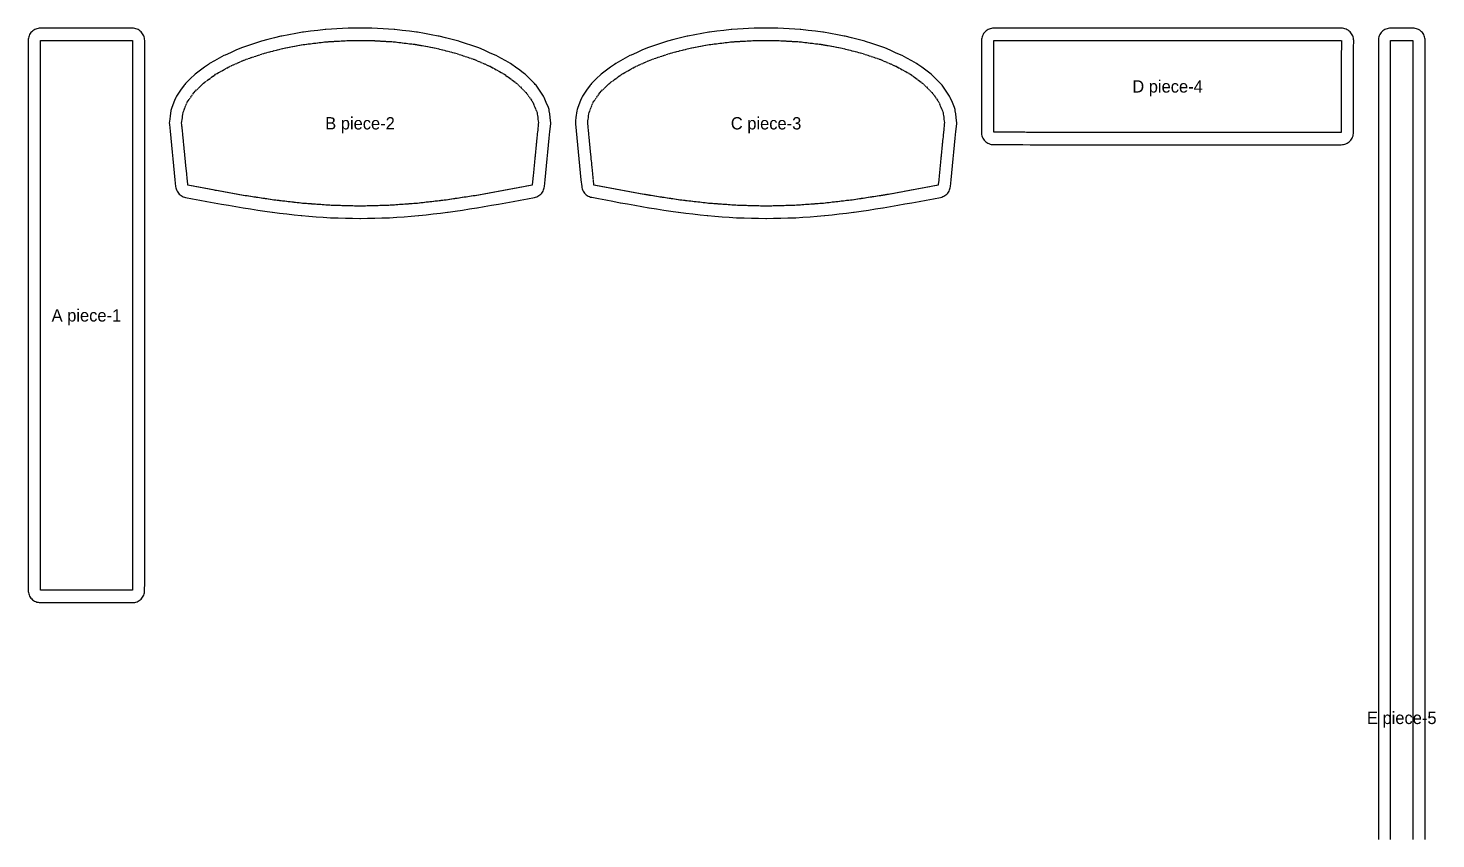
# Model space of a CAD drawing. Header units: millimetres. Extents: x 13 to 1163, y 20 to 1336.
# Drawn here: x 20 to 1163, y 678 to 1336 of the extents above; entities that cross this region are included whole.
import ezdxf
from ezdxf.enums import TextEntityAlignment as Align

# ---------------------------------------------------------------- set-up
doc = ezdxf.new("R2010")
doc.units = ezdxf.units.MM
doc.linetypes.add('DASHED', pattern=[1.524, 1.27, -0.254])
for name, color, linetype in [('CUT', 7, 'Continuous'), ('LABEL', 3, 'Continuous'), ('STITCH', 1, 'DASHED')]:
    doc.layers.add(name, color=color, linetype=linetype)

msp = doc.modelspace()

# ---------------------------------------------------------------- linework, layer by layer
at = {"layer": 'CUT'}
for points in [[(20.003, 1280.986), (20.002, 1275.307), (20.002, 1271.055), (20.001, 1266.825), (20.001, 1262.34), (20.001, 1257.878), (20.001, 1252.971), (20, 1248.091), (20, 1242.641), (20, 1237.22), (20, 1233.175), (20, 1229.161), (20, 1225.148), (20, 1220.692), (20, 1216.271), (20, 1211.851), (20, 1207.001), (20, 1202.19), (20, 1197.379), (20, 1192.171), (20, 1187.004), (20, 1181.838), (20, 1176.321), (20, 1170.847), (20, 1165.373), (20, 1159.605), (20, 1153.883), (20, 1148.161), (20, 1142.209), (20, 1136.305), (20, 1130.4), (20, 1125.84), (20, 1121.327), (20, 1116.815), (20, 1112.303), (20, 1107.714), (20, 1103.174), (20, 1098.634), (20, 1094.094), (20, 1085.021), (20, 1080.509), (20, 1075.997), (20, 1070.045), (20, 1064.14), (20, 1058.236), (20, 1052.468), (20, 1046.746), (20, 1041.024), (20, 1035.506), (20, 1030.032), (20, 1024.559), (20, 1019.351), (20, 1014.184), (20, 1009.018), (20, 1004.168), (20, 999.357), (20, 994.546), (20, 990.09), (20, 985.67), (20, 981.249), (20, 977.203), (20, 973.19), (20, 969.177), (20, 963.727), (20, 958.307), (20, 953.4), (20, 948.519), (20, 944.034), (20, 939.572), (20, 935.32), (20, 931.091), (20, 925.397), (20, 919.702), (20, 914.007), (20, 908.312), (20, 902.618), (20, 896.923), (20, 891.228), (20, 885.336), (20, 880.039), (20.048, 879.058), (20.192, 878.088), (20.431, 877.136), (20.761, 876.212), (21.181, 875.325), (21.685, 874.483), (22.27, 873.695), (22.929, 872.968), (23.656, 872.309), (24.444, 871.724), (25.286, 871.219), (26.173, 870.8), (27.097, 870.469), (28.049, 870.231), (29.02, 870.087), (30, 870.039), (35.569, 870.039), (41.339, 870.039), (47.108, 870.039), (52.877, 870.039), (58.647, 870.039), (64.416, 870.039), (70.185, 870.039), (75.935, 870.039), (81.505, 870.017), (81.539, 870.017), (87.289, 870.015), (93.04, 870.01), (98.795, 870.003), (104.557, 869.994), (105.538, 870.04), (106.509, 870.183), (107.462, 870.42), (108.387, 870.749), (109.275, 871.168), (110.117, 871.671), (110.907, 872.255), (111.635, 872.913), (112.295, 873.639), (112.881, 874.427), (113.387, 875.268), (113.808, 876.155), (114.14, 877.079), (114.379, 878.031), (114.525, 879.002), (114.574, 879.982), (114.581, 885.658), (114.586, 891.336), (114.589, 897.014), (114.592, 902.693), (114.594, 908.372), (114.596, 914.052), (114.597, 919.731), (114.598, 925.411), (114.599, 931.09), (114.599, 935.342), (114.6, 939.572), (114.6, 944.057), (114.6, 948.519), (114.601, 953.426), (114.601, 958.306), (114.601, 963.756), (114.601, 969.177), (114.601, 973.222), (114.601, 977.236), (114.601, 981.249), (114.601, 985.705), (114.601, 990.126), (114.601, 994.546), (114.601, 999.396), (114.601, 1004.207), (114.601, 1014.226), (114.601, 1019.392), (114.601, 1024.559), (114.601, 1030.076), (114.601, 1035.55), (114.601, 1041.024), (114.601, 1046.792), (114.601, 1052.514), (114.601, 1058.236), (114.601, 1064.188), (114.601, 1070.092), (114.601, 1075.997), (114.601, 1080.557), (114.601, 1089.582), (114.601, 1094.094), (114.601, 1098.683), (114.601, 1107.763), (114.601, 1112.303), (114.601, 1116.864), (114.601, 1187.046), (114.601, 1192.212), (114.601, 1207.04), (114.601, 1211.851), (114.601, 1271.076), (114.601, 1275.306), (114.601, 1281), (114.601, 1286.695), (114.601, 1292.39), (114.601, 1315.169), (114.601, 1321.061), (114.601, 1326.358), (114.553, 1327.338), (114.409, 1328.309), (114.17, 1329.261), (113.84, 1330.185), (113.42, 1331.072), (112.916, 1331.914), (112.331, 1332.702), (111.672, 1333.429), (110.945, 1334.088), (110.157, 1334.673), (109.315, 1335.177), (108.428, 1335.597), (107.504, 1335.928), (106.552, 1336.166), (105.581, 1336.31), (104.601, 1336.358), (99.032, 1336.358), (93.262, 1336.358), (87.493, 1336.358), (81.724, 1336.358), (75.954, 1336.358), (64.416, 1336.358), (58.666, 1336.358), (53.096, 1336.38), (53.063, 1336.38), (47.312, 1336.382), (41.561, 1336.387), (35.806, 1336.393), (30.044, 1336.403), (29.063, 1336.356), (28.092, 1336.214), (27.139, 1335.977), (26.215, 1335.648), (25.326, 1335.229), (24.484, 1334.726), (23.694, 1334.142), (22.966, 1333.484), (22.306, 1332.758), (21.72, 1331.97), (21.214, 1331.129), (20.793, 1330.242), (20.461, 1329.318), (20.222, 1328.366), (20.076, 1327.395), (20.027, 1326.415), (20.02, 1320.738), (20.015, 1315.061), (20.012, 1309.383), (20.009, 1303.704), (20.007, 1298.025), (20.005, 1292.345), (20.004, 1286.666)], [(134.65, 1258.296), (135.221, 1252.651), (135.788, 1247.018), (136.352, 1241.391), (136.914, 1235.766), (136.918, 1235.734), (137.472, 1230.364), (138.034, 1224.715), (138.598, 1219.049), (139.188, 1213.124), (139.711, 1207.864), (139.857, 1206.887), (140.1, 1205.929), (140.435, 1204.999), (140.86, 1204.108), (141.372, 1203.262), (141.964, 1202.471), (142.632, 1201.743), (143.368, 1201.083), (144.166, 1200.5), (145.017, 1199.999), (145.914, 1199.583), (146.847, 1199.259), (147.808, 1199.028), (153.491, 1197.956), (159.322, 1196.856), (165.152, 1195.756), (170.981, 1194.656), (171.103, 1194.633), (176.932, 1193.609), (182.763, 1192.584), (188.593, 1191.559), (194.421, 1190.534), (194.66, 1190.495), (200.487, 1189.615), (206.318, 1188.735), (212.148, 1187.855), (217.975, 1186.975), (218.317, 1186.929), (224.144, 1186.254), (229.974, 1185.579), (235.804, 1184.904), (241.63, 1184.229), (242.055, 1184.189), (247.881, 1183.764), (253.711, 1183.34), (259.542, 1182.915), (265.367, 1182.491), (265.845, 1182.468), (271.671, 1182.323), (277.501, 1182.178), (283.331, 1182.033), (289.156, 1181.889), (289.653, 1181.889), (295.478, 1182.033), (301.309, 1182.178), (307.139, 1182.323), (312.964, 1182.468), (313.442, 1182.491), (319.268, 1182.915), (325.098, 1183.34), (330.929, 1183.764), (336.755, 1184.189), (337.179, 1184.229), (343.005, 1184.903), (348.835, 1185.579), (354.666, 1186.254), (360.493, 1186.929), (360.835, 1186.975), (366.662, 1187.855), (372.492, 1188.735), (378.322, 1189.615), (384.15, 1190.495), (384.389, 1190.534), (390.217, 1191.559), (396.047, 1192.584), (401.877, 1193.609), (407.706, 1194.633), (407.829, 1194.656), (413.658, 1195.756), (419.488, 1196.856), (425.318, 1197.956), (431.002, 1199.028), (431.962, 1199.259), (432.896, 1199.583), (433.792, 1199.999), (434.644, 1200.5), (435.441, 1201.083), (436.178, 1201.743), (436.845, 1202.471), (437.438, 1203.262), (437.949, 1204.108), (438.375, 1204.999), (438.71, 1205.929), (438.952, 1206.887), (439.098, 1207.864), (439.622, 1213.124), (440.211, 1219.049), (440.775, 1224.715), (441.339, 1230.382), (441.873, 1235.742), (442.431, 1241.359), (442.99, 1246.976), (443.549, 1252.593), (444.156, 1258.693), (444.204, 1259.863), (444.114, 1261.031), (443.342, 1266.708), (442.977, 1269.385), (442.826, 1270.225), (442.604, 1271.049), (442.313, 1271.851), (440.617, 1275.963), (438.919, 1280.078), (438.442, 1281.075), (437.857, 1282.013), (435.056, 1285.999), (432.253, 1289.988), (431.698, 1290.706), (431.08, 1291.372), (427.216, 1295.168), (423.35, 1298.967), (422.23, 1299.917), (418.99, 1302.278), (415.737, 1304.647), (412.495, 1307.01), (411.485, 1307.657), (407.626, 1309.814), (403.757, 1311.976), (399.897, 1314.134), (399.001, 1314.578), (394.585, 1316.495), (390.161, 1318.416), (385.744, 1320.334), (384.945, 1320.641), (380.043, 1322.288), (375.132, 1323.938), (370.229, 1325.585), (369.508, 1325.797), (364.196, 1327.148), (358.877, 1328.5), (353.565, 1329.85), (352.902, 1329.995), (347.265, 1331.027), (341.621, 1332.06), (335.984, 1333.092), (335.362, 1333.186), (329.489, 1333.883), (323.61, 1334.581), (317.737, 1335.279), (317.141, 1335.331), (312.63, 1335.595), (308.114, 1335.859), (303.597, 1336.122), (299.087, 1336.386), (298.504, 1336.403), (293.957, 1336.403), (289.405, 1336.403), (284.852, 1336.403), (280.306, 1336.403), (279.723, 1336.386), (275.212, 1336.122), (270.696, 1335.859), (266.179, 1335.595), (261.669, 1335.331), (261.073, 1335.279), (255.2, 1334.581), (249.321, 1333.883), (243.448, 1333.186), (242.826, 1333.092), (237.188, 1332.06), (231.545, 1331.027), (225.908, 1329.995), (225.245, 1329.85), (219.932, 1328.5), (214.613, 1327.148), (209.302, 1325.797), (208.581, 1325.585), (203.677, 1323.938), (198.767, 1322.288), (193.864, 1320.641), (193.066, 1320.334), (188.649, 1318.416), (184.224, 1316.495), (179.809, 1314.578), (178.913, 1314.134), (175.052, 1311.976), (171.183, 1309.814), (167.325, 1307.657), (166.315, 1307.01), (163.072, 1304.647), (159.82, 1302.278), (156.579, 1299.917), (155.459, 1298.967), (151.593, 1295.168), (147.73, 1291.372), (147.112, 1290.706), (146.557, 1289.988), (143.753, 1285.999), (140.953, 1282.013), (140.368, 1281.075), (139.89, 1280.077), (138.85, 1277.555), (136.557, 1271.998), (136.265, 1271.195), (136.043, 1270.37), (135.892, 1269.529), (135.253, 1264.82), (134.689, 1260.639), (134.601, 1259.469)], [(737.421, 1194.658), (743.25, 1195.758), (749.081, 1196.858), (754.911, 1197.958), (760.594, 1199.03), (761.554, 1199.261), (762.488, 1199.586), (763.385, 1200.001), (764.236, 1200.503), (765.034, 1201.086), (765.77, 1201.745), (766.437, 1202.474), (767.03, 1203.265), (767.541, 1204.11), (767.967, 1205.002), (768.302, 1205.931), (768.544, 1206.889), (768.691, 1207.867), (769.214, 1213.127), (769.804, 1219.051), (770.931, 1230.384), (771.465, 1235.744), (772.024, 1241.36), (772.582, 1246.977), (773.141, 1252.594), (773.748, 1258.694), (773.796, 1259.864), (773.706, 1261.032), (772.934, 1266.709), (772.57, 1269.387), (772.419, 1270.226), (772.197, 1271.05), (771.905, 1271.852), (770.209, 1275.964), (768.511, 1280.079), (768.034, 1281.076), (767.449, 1282.014), (764.648, 1286), (761.845, 1289.989), (761.29, 1290.707), (760.672, 1291.373), (756.809, 1295.169), (752.943, 1298.968), (751.823, 1299.917), (748.582, 1302.278), (745.33, 1304.648), (742.087, 1307.011), (741.077, 1307.658), (737.219, 1309.814), (733.35, 1311.977), (729.49, 1314.134), (728.594, 1314.578), (724.178, 1316.495), (719.754, 1318.417), (715.337, 1320.334), (714.539, 1320.641), (709.636, 1322.288), (704.726, 1323.938), (699.822, 1325.585), (699.101, 1325.798), (693.79, 1327.148), (688.471, 1328.5), (683.159, 1329.85), (682.496, 1329.995), (676.859, 1331.027), (671.215, 1332.06), (665.578, 1333.092), (664.956, 1333.186), (659.083, 1333.883), (653.204, 1334.581), (647.331, 1335.279), (646.736, 1335.331), (642.225, 1335.595), (637.709, 1335.859), (633.192, 1336.122), (628.682, 1336.386), (628.099, 1336.403), (623.552, 1336.403), (619, 1336.403), (614.448, 1336.403), (609.901, 1336.403), (609.318, 1336.386), (604.808, 1336.122), (600.291, 1335.859), (595.775, 1335.595), (591.264, 1335.331), (590.669, 1335.279), (584.796, 1334.581), (578.917, 1333.883), (573.044, 1333.186), (572.422, 1333.092), (566.785, 1332.06), (561.141, 1331.027), (555.504, 1329.995), (554.841, 1329.85), (549.529, 1328.5), (544.21, 1327.148), (538.899, 1325.798), (538.178, 1325.585), (533.274, 1323.938), (528.364, 1322.288), (523.461, 1320.641), (522.663, 1320.334), (518.246, 1318.417), (513.822, 1316.495), (509.406, 1314.578), (508.51, 1314.134), (504.65, 1311.977), (500.781, 1309.814), (496.922, 1307.658), (495.913, 1307.011), (492.67, 1304.648), (489.418, 1302.278), (486.177, 1299.917), (485.057, 1298.968), (481.191, 1295.169), (477.328, 1291.372), (476.71, 1290.707), (476.155, 1289.989), (473.352, 1286), (470.551, 1282.014), (469.966, 1281.076), (469.489, 1280.079), (468.448, 1277.556), (466.095, 1271.852), (465.803, 1271.05), (465.581, 1270.227), (465.43, 1269.387), (464.663, 1263.745), (464.294, 1261.032), (464.204, 1259.864), (464.252, 1258.694), (464.813, 1253.051), (465.377, 1247.384), (465.941, 1241.717), (466.505, 1236.051), (467.069, 1230.384), (467.633, 1224.718), (468.196, 1219.051), (468.76, 1213.384), (468.762, 1213.364), (469.319, 1207.886), (469.467, 1206.907), (469.712, 1205.948), (470.05, 1205.018), (470.479, 1204.125), (470.994, 1203.28), (471.59, 1202.489), (472.261, 1201.761), (473.001, 1201.103), (473.802, 1200.522), (474.657, 1200.023), (475.557, 1199.61), (476.493, 1199.289), (477.457, 1199.062), (483.111, 1198.021), (488.904, 1196.913), (494.732, 1195.798), (500.558, 1194.684), (500.729, 1194.653), (506.561, 1193.642), (512.394, 1192.632), (518.178, 1191.63), (523.949, 1190.571), (524.224, 1190.525), (530.048, 1189.623), (530.084, 1189.618), (535.915, 1188.738), (541.745, 1187.857), (547.572, 1186.978), (547.914, 1186.932), (553.74, 1186.257), (559.571, 1185.582), (565.401, 1184.906), (571.227, 1184.231), (571.651, 1184.191), (577.477, 1183.767), (583.307, 1183.343), (589.137, 1182.918), (594.963, 1182.494), (595.441, 1182.47), (601.266, 1182.326), (607.096, 1182.181), (612.926, 1182.036), (618.752, 1181.891), (619.248, 1181.891), (625.073, 1182.036), (630.904, 1182.181), (636.734, 1182.326), (642.559, 1182.47), (643.037, 1182.494), (648.863, 1182.918), (654.693, 1183.343), (660.523, 1183.767), (666.349, 1184.191), (666.773, 1184.231), (672.599, 1184.906), (678.429, 1185.582), (684.26, 1186.257), (690.086, 1186.932), (690.428, 1186.978), (696.255, 1187.857), (702.085, 1188.738), (707.915, 1189.618), (713.743, 1190.498), (713.982, 1190.537), (720.029, 1191.6), (725.836, 1192.621), (731.643, 1193.642), (737.299, 1194.636)], [(1062.356, 1241.802), (1068.289, 1241.802), (1074.222, 1241.802), (1080.155, 1241.802), (1085.888, 1241.802), (1086.868, 1241.85), (1087.839, 1241.994), (1088.791, 1242.233), (1089.715, 1242.563), (1090.602, 1242.983), (1091.444, 1243.487), (1092.232, 1244.072), (1092.959, 1244.731), (1093.618, 1245.458), (1094.203, 1246.246), (1094.708, 1247.088), (1095.127, 1247.975), (1095.458, 1248.899), (1095.696, 1249.851), (1095.84, 1250.822), (1095.888, 1251.802), (1095.888, 1257.177), (1095.888, 1263.141), (1095.888, 1268.91), (1095.888, 1274.661), (1095.908, 1280.194), (1095.908, 1280.226), (1095.911, 1285.953), (1095.915, 1291.683), (1095.921, 1297.418), (1095.93, 1303.161), (1095.942, 1308.915), (1095.958, 1314.684), (1095.981, 1320.475), (1096.01, 1326.305), (1095.967, 1327.288), (1095.827, 1328.262), (1095.592, 1329.217), (1095.265, 1330.144), (1094.848, 1331.035), (1094.346, 1331.881), (1093.762, 1332.673), (1093.104, 1333.404), (1092.378, 1334.067), (1091.59, 1334.655), (1090.747, 1335.163), (1089.859, 1335.586), (1088.934, 1335.919), (1087.98, 1336.16), (1087.008, 1336.306), (1086.025, 1336.356), (1080.109, 1336.365), (1074.191, 1336.371), (1068.273, 1336.374), (1062.38, 1336.375), (1056.435, 1336.403), (1056.389, 1336.403), (1050.485, 1336.403), (1044.581, 1336.403), (1038.677, 1336.403), (1032.733, 1336.403), (1026.853, 1336.403), (1020.972, 1336.403), (1015.091, 1336.403), (1009.175, 1336.403), (991.614, 1336.403), (985.722, 1336.403), (979.892, 1336.403), (974.062, 1336.403), (968.231, 1336.403), (962.353, 1336.403), (915.682, 1336.403), (909.852, 1336.403), (904.022, 1336.403), (874.715, 1336.403), (868.771, 1336.403), (862.89, 1336.403), (857.01, 1336.403), (851.129, 1336.403), (845.162, 1336.403), (839.258, 1336.403), (833.354, 1336.403), (827.45, 1336.403), (821.517, 1336.403), (815.584, 1336.403), (809.651, 1336.403), (803.918, 1336.403), (802.938, 1336.355), (801.967, 1336.211), (801.015, 1335.972), (800.091, 1335.642), (799.204, 1335.222), (798.362, 1334.718), (797.574, 1334.133), (796.847, 1333.474), (796.188, 1332.747), (795.603, 1331.959), (795.099, 1331.117), (794.679, 1330.23), (794.348, 1329.306), (794.11, 1328.354), (793.966, 1327.383), (793.918, 1326.403), (793.918, 1321.028), (793.918, 1315.064), (793.918, 1309.295), (793.918, 1303.544), (793.898, 1298.011), (793.898, 1297.979), (793.895, 1292.252), (793.891, 1286.522), (793.885, 1280.787), (793.876, 1275.044), (793.864, 1269.29), (793.848, 1263.521), (793.825, 1257.73), (793.796, 1251.899), (793.839, 1250.917), (793.979, 1249.943), (794.214, 1248.988), (794.541, 1248.061), (794.958, 1247.17), (795.461, 1246.324), (796.044, 1245.532), (796.702, 1244.801), (797.428, 1244.138), (798.217, 1243.55), (799.059, 1243.042), (799.947, 1242.619), (800.872, 1242.286), (801.826, 1242.045), (802.798, 1241.899), (803.781, 1241.849), (809.697, 1241.84), (815.615, 1241.834), (821.533, 1241.831), (827.426, 1241.829), (833.371, 1241.802), (833.417, 1241.802), (839.321, 1241.802), (845.225, 1241.802), (851.129, 1241.802), (857.073, 1241.802), (862.953, 1241.802), (868.834, 1241.802), (874.715, 1241.802), (880.631, 1241.802), (886.484, 1241.802), (892.338, 1241.802), (898.192, 1241.802), (909.914, 1241.802), (915.745, 1241.802), (921.575, 1241.802), (927.453, 1241.802), (933.27, 1241.802), (939.087, 1241.802), (944.903, 1241.802), (950.782, 1241.802), (956.598, 1241.802), (962.415, 1241.802), (968.231, 1241.802), (974.124, 1241.802), (979.954, 1241.802), (985.784, 1241.802), (991.614, 1241.802), (997.53, 1241.802), (1003.384, 1241.802), (1015.091, 1241.802), (1021.035, 1241.802), (1026.916, 1241.802), (1032.796, 1241.802), (1038.677, 1241.802), (1044.644, 1241.802), (1050.548, 1241.802), (1056.452, 1241.802)]]:
    msp.add_lwpolyline(points, close=True, dxfattribs=at)
msp.add_lwpolyline([(1154.011, 677.574), (1154.011, 679.722), (1154.011, 681.87), (1154.011, 684.019), (1154.011, 686.167), (1154.011, 688.316), (1154.011, 690.464), (1154.011, 692.613), (1154.011, 694.761), (1154.011, 696.91), (1154.011, 699.058), (1154.011, 701.206), (1154.011, 703.355), (1154.011, 705.503), (1154.011, 707.652), (1154.011, 709.8), (1154.011, 711.949), (1154.011, 714.097), (1154.011, 716.245), (1154.011, 718.394), (1154.011, 720.542), (1154.011, 722.691), (1154.011, 726.988), (1154.011, 729.136), (1154.011, 731.285), (1154.011, 733.433), (1154.011, 735.581), (1154.011, 737.73), (1154.011, 739.878), (1154.011, 742.027), (1154.011, 744.175), (1154.011, 746.324), (1154.011, 748.472), (1154.011, 750.621), (1154.011, 752.769), (1154.011, 754.917), (1154.011, 757.066), (1154.011, 759.214), (1154.011, 761.363), (1154.011, 763.511), (1154.011, 765.66), (1154.011, 769.956), (1154.011, 772.105), (1154.011, 774.253), (1154.011, 776.402), (1154.011, 778.55), (1154.011, 780.699), (1154.011, 782.847), (1154.011, 784.996), (1154.011, 787.144), (1154.011, 789.293), (1154.011, 791.441), (1154.011, 793.589), (1154.011, 795.738), (1154.011, 797.886), (1154.011, 800.035), (1154.011, 802.183), (1154.011, 804.332), (1154.011, 806.48), (1154.011, 808.628), (1154.011, 810.777), (1154.011, 812.925), (1154.011, 815.074), (1154.011, 817.222), (1154.011, 819.371), (1154.011, 821.519), (1154.011, 823.668), (1154.011, 825.816), (1154.011, 827.964), (1154.011, 830.113), (1154.011, 832.261), (1154.011, 834.41), (1154.011, 836.558), (1154.011, 838.707), (1154.011, 840.855), (1154.011, 843.004), (1154.011, 845.152), (1154.011, 847.3), (1154.011, 849.449), (1154.011, 851.597), (1154.011, 853.746), (1154.011, 855.894), (1154.011, 858.043), (1154.011, 862.34), (1154.011, 864.488), (1154.011, 866.636), (1154.011, 868.785), (1154.011, 870.933), (1154.011, 873.082), (1154.011, 875.23), (1154.011, 877.379), (1154.011, 879.527), (1154.011, 881.676), (1154.011, 883.824), (1154.011, 885.972), (1154.011, 888.121), (1154.011, 890.269), (1154.011, 892.418), (1154.011, 894.566), (1154.011, 896.715), (1154.011, 898.863), (1154.011, 901.011), (1154.011, 903.16), (1154.011, 905.308), (1154.011, 907.457), (1154.011, 909.605), (1154.011, 911.754), (1154.011, 913.902), (1154.011, 916.051), (1154.011, 918.199), (1154.011, 920.347), (1154.011, 922.496), (1154.011, 924.644), (1154.01, 926.793), (1154.01, 928.941), (1154.01, 931.09), (1154.01, 933.238), (1154.01, 935.386), (1154.01, 937.535), (1154.01, 939.683), (1154.01, 941.832), (1154.01, 943.98), (1154.01, 946.129), (1154.01, 948.277), (1154.01, 950.426), (1154.01, 952.574), (1154.01, 954.722), (1154.01, 956.871), (1154.01, 959.019), (1154.01, 961.168), (1154.01, 963.316), (1154.01, 965.465), (1154.01, 967.613), (1154.01, 969.762), (1154.01, 971.91), (1154.01, 974.058), (1154.01, 976.207), (1154.01, 978.355), (1154.01, 980.504), (1154.01, 982.652), (1154.01, 984.801), (1154.01, 986.949), (1154.01, 989.098), (1154.01, 991.246), (1154.01, 993.394), (1154.01, 995.543), (1154.01, 997.691), (1154.01, 999.84), (1154.01, 1001.988), (1154.01, 1004.137), (1154.01, 1006.285), (1154.01, 1010.582), (1154.01, 1012.73), (1154.01, 1014.879), (1154.01, 1017.027), (1154.01, 1019.176), (1154.01, 1021.324), (1154.01, 1023.473), (1154.01, 1025.621), (1154.01, 1027.77), (1154.01, 1029.918), (1154.01, 1032.066), (1154.01, 1034.215), (1154.01, 1036.363), (1154.01, 1038.512), (1154.01, 1040.66), (1154.01, 1042.809), (1154.01, 1044.957), (1154.01, 1047.106), (1154.01, 1049.254), (1154.01, 1051.402), (1154.01, 1053.551), (1154.01, 1055.699), (1154.01, 1057.848), (1154.01, 1059.996), (1154.01, 1062.145), (1154.01, 1064.293), (1154.01, 1066.442), (1154.01, 1068.59), (1154.01, 1072.887), (1154.01, 1075.035), (1154.01, 1077.184), (1154.01, 1079.332), (1154.01, 1081.481), (1154.01, 1083.629), (1154.01, 1085.777), (1154.01, 1087.926), (1154.01, 1090.074), (1154.01, 1092.223), (1154.01, 1094.371), (1154.01, 1096.52), (1154.01, 1098.668), (1154.01, 1100.817), (1154.01, 1102.965), (1154.01, 1105.113), (1154.01, 1107.262), (1154.01, 1109.41), (1154.01, 1111.559), (1154.01, 1113.707), (1154.01, 1115.856), (1154.01, 1118.004), (1154.01, 1120.153), (1154.01, 1122.301), (1154.01, 1124.449), (1154.01, 1126.598), (1154.01, 1128.746), (1154.01, 1130.895), (1154.01, 1133.043), (1154.01, 1135.192), (1154.01, 1137.34), (1154.01, 1139.489), (1154.01, 1141.637), (1154.01, 1143.785), (1154.01, 1145.934), (1154.01, 1148.082), (1154.01, 1150.231), (1154.01, 1152.379), (1154.01, 1154.528), (1154.01, 1156.676), (1154.01, 1158.825), (1154.01, 1160.973), (1154.01, 1163.121), (1154.01, 1165.27), (1154.01, 1167.418), (1154.01, 1169.567), (1154.01, 1171.715), (1154.01, 1173.864), (1154.01, 1176.012), (1154.01, 1178.161), (1154.01, 1180.309), (1154.01, 1182.457), (1154.01, 1184.606), (1154.01, 1188.903), (1154.01, 1191.051), (1154.01, 1193.2), (1154.01, 1195.348), (1154.01, 1197.497), (1154.01, 1199.645), (1154.01, 1201.793), (1154.01, 1203.942), (1154.01, 1206.09), (1154.01, 1208.239), (1154.01, 1210.387), (1154.01, 1212.536), (1154.01, 1214.684), (1154.01, 1216.832), (1154.01, 1218.981), (1154.01, 1221.129), (1154.01, 1223.278), (1154.01, 1225.426), (1154.01, 1227.575), (1154.01, 1229.723), (1154.01, 1231.872), (1154.01, 1234.02), (1154.01, 1236.169), (1154.01, 1238.317), (1154.01, 1240.465), (1154.01, 1242.614), (1154.01, 1244.762), (1154.01, 1246.911), (1154.01, 1249.059), (1154.01, 1251.208), (1154.01, 1253.356), (1154.01, 1255.504), (1154.01, 1257.653), (1154.01, 1259.801), (1154.01, 1261.95), (1154.01, 1264.098), (1154.01, 1266.247), (1154.01, 1268.395), (1154.01, 1270.544), (1154.01, 1272.692), (1154.01, 1274.84), (1154.01, 1276.989), (1154.01, 1279.137), (1154.01, 1281.286), (1154.01, 1283.434), (1154.01, 1285.583), (1154.01, 1287.731), (1154.01, 1289.88), (1154.01, 1292.028), (1154.01, 1294.176), (1154.01, 1296.325), (1154.01, 1298.473), (1154.01, 1300.622), (1154.01, 1302.77), (1154.01, 1304.919), (1154.01, 1309.216), (1154.01, 1311.364), (1154.01, 1313.512), (1154.01, 1315.661), (1154.01, 1317.809), (1154.01, 1319.958), (1154.01, 1322.106), (1154.01, 1324.255), (1154.01, 1326.403), (1153.962, 1327.383), (1153.818, 1328.354), (1153.579, 1329.306), (1153.249, 1330.23), (1152.829, 1331.117), (1152.325, 1331.959), (1151.74, 1332.747), (1151.081, 1333.474), (1150.354, 1334.133), (1149.566, 1334.718), (1148.724, 1335.222), (1147.837, 1335.642), (1146.913, 1335.972), (1145.961, 1336.211), (1144.99, 1336.355), (1144.01, 1336.403), (1126.01, 1336.403), (1125.03, 1336.355), (1124.059, 1336.211), (1123.107, 1335.972), (1122.183, 1335.642), (1121.296, 1335.222), (1120.454, 1334.718), (1119.666, 1334.133), (1118.939, 1333.474), (1118.28, 1332.747), (1117.695, 1331.959), (1117.191, 1331.117), (1116.771, 1330.23), (1116.441, 1329.306), (1116.202, 1328.354), (1116.058, 1327.383), (1116.01, 1326.403), (1116.01, 1324.255), (1116.01, 1322.106), (1116.01, 1319.958), (1116.01, 1311.364), (1116.01, 1309.216), (1116.01, 1304.919), (1116.01, 1302.77), (1116.01, 1298.473), (1116.01, 1296.325), (1116.01, 1294.176), (1116.01, 1292.028), (1116.01, 1289.88), (1116.01, 1287.731), (1116.01, 1285.583), (1116.01, 1283.434), (1116.01, 1281.286), (1116.01, 1279.137), (1116.01, 1276.989), (1116.01, 1274.84), (1116.01, 1272.692), (1116.01, 1270.544), (1116.01, 1268.395), (1116.01, 1266.247), (1116.01, 1264.098), (1116.01, 1261.95), (1116.01, 1259.801), (1116.01, 1257.653), (1116.01, 1253.356), (1116.01, 1251.208), (1116.01, 1246.911), (1116.01, 1244.762), (1116.01, 1242.614), (1116.01, 1240.465), (1116.01, 1238.317), (1116.01, 1236.168), (1116.01, 1234.02), (1116.01, 1229.723), (1116.01, 1227.575), (1116.01, 1225.426), (1116.01, 1221.129), (1116.01, 1218.981), (1116.01, 1216.832), (1116.01, 1214.684), (1116.01, 1212.536), (1116.01, 1210.387), (1116.01, 1208.239), (1116.01, 1201.793), (1116.01, 1199.645), (1116.01, 1197.496), (1116.01, 1195.348), (1116.01, 1193.2), (1116.01, 1191.051), (1116.01, 1188.903), (1116.01, 1184.606), (1116.01, 1182.457), (1116.01, 1178.161), (1116.01, 1176.012), (1116.01, 1171.715), (1116.01, 1169.567), (1116.01, 1167.418), (1116.01, 1165.27), (1116.01, 1163.121), (1116.01, 1160.973), (1116.01, 1158.824), (1116.01, 1156.676), (1116.01, 1152.379), (1116.01, 1150.231), (1116.01, 1148.082), (1116.01, 1145.934), (1116.01, 1143.785), (1116.01, 1141.637), (1116.01, 1139.489), (1116.01, 1137.34), (1116.01, 1133.043), (1116.01, 1130.895), (1116.01, 1128.746), (1116.01, 1126.598), (1116.01, 1124.449), (1116.01, 1122.301), (1116.01, 1120.153), (1116.01, 1118.004), (1116.01, 1115.856), (1116.01, 1113.707), (1116.01, 1111.559), (1116.01, 1109.41), (1116.01, 1107.262), (1116.01, 1105.113), (1116.01, 1102.965), (1116.01, 1100.817), (1116.01, 1098.668), (1116.01, 1096.52), (1116.01, 1092.223), (1116.01, 1090.074), (1116.01, 1087.926), (1116.01, 1085.777), (1116.01, 1083.629), (1116.01, 1081.481), (1116.01, 1079.332), (1116.01, 1077.184), (1116.01, 1075.035), (1116.01, 1072.887), (1116.01, 1068.59), (1116.01, 1066.441), (1116.01, 1064.293), (1116.01, 1062.145), (1116.01, 1057.848), (1116.01, 1055.699), (1116.01, 1049.254), (1116.01, 1047.106), (1116.01, 1044.957), (1116.01, 1042.809), (1116.01, 1040.66), (1116.01, 1038.512), (1116.01, 1036.363), (1116.01, 1034.215), (1116.01, 1032.066), (1116.01, 1029.918), (1116.01, 1027.769), (1116.01, 1025.621), (1116.01, 1023.473), (1116.01, 1021.324), (1116.01, 1019.176), (1116.01, 1017.027), (1116.01, 1014.879), (1116.01, 1012.73), (1116.01, 1010.582), (1116.01, 1006.285), (1116.01, 1004.137), (1116.01, 999.84), (1116.01, 997.691), (1116.01, 995.543), (1116.01, 993.394), (1116.01, 991.246), (1116.01, 989.098), (1116.01, 986.949), (1116.01, 984.801), (1116.01, 980.504), (1116.01, 978.355), (1116.01, 976.207), (1116.01, 974.058), (1116.01, 971.91), (1116.01, 969.762), (1116.01, 967.613), (1116.01, 965.465), (1116.01, 963.316), (1116.01, 961.168), (1116.01, 959.019), (1116.01, 954.722), (1116.01, 952.574), (1116.01, 948.277), (1116.01, 946.129), (1116.01, 943.98), (1116.01, 941.832), (1116.01, 939.683), (1116.01, 937.535), (1116.01, 935.386), (1116.01, 933.238), (1116.01, 928.941), (1116.01, 926.793), (1116.01, 922.496), (1116.01, 920.347), (1116.01, 918.199), (1116.01, 916.051), (1116.01, 913.902), (1116.011, 911.754), (1116.011, 909.605), (1116.011, 907.457), (1116.011, 903.16), (1116.011, 901.011), (1116.011, 898.863), (1116.011, 896.715), (1116.011, 894.566), (1116.011, 892.418), (1116.011, 890.269), (1116.011, 888.121), (1116.011, 885.972), (1116.011, 883.824), (1116.011, 881.675), (1116.011, 875.23), (1116.011, 873.082), (1116.011, 870.933), (1116.011, 868.785), (1116.011, 866.636), (1116.011, 864.488), (1116.011, 862.34), (1116.011, 860.191), (1116.011, 858.043), (1116.011, 855.894), (1116.011, 853.746), (1116.011, 851.597), (1116.011, 849.449), (1116.011, 845.152), (1116.011, 843.004), (1116.011, 840.855), (1116.011, 838.707), (1116.011, 836.558), (1116.011, 834.41), (1116.011, 832.261), (1116.011, 830.113), (1116.011, 827.964), (1116.011, 825.816), (1116.011, 823.668), (1116.011, 821.519), (1116.011, 819.371), (1116.011, 817.222), (1116.011, 815.074), (1116.011, 812.925), (1116.011, 808.628), (1116.011, 806.48), (1116.011, 804.332), (1116.011, 802.183), (1116.011, 800.035), (1116.011, 797.886), (1116.011, 795.738), (1116.011, 789.292), (1116.011, 787.144), (1116.011, 782.847), (1116.011, 780.699), (1116.011, 774.253), (1116.011, 772.105), (1116.011, 769.956), (1116.011, 765.66), (1116.011, 763.511), (1116.011, 761.363), (1116.011, 759.214), (1116.011, 757.066), (1116.011, 754.917), (1116.011, 752.769), (1116.011, 750.62), (1116.011, 748.472), (1116.011, 746.324), (1116.011, 744.175), (1116.011, 739.878), (1116.011, 737.73), (1116.011, 735.581), (1116.011, 731.285), (1116.011, 729.136), (1116.011, 726.988), (1116.011, 722.691), (1116.011, 720.542), (1116.011, 718.394), (1116.011, 714.097), (1116.011, 711.949), (1116.011, 709.8), (1116.011, 707.652), (1116.011, 705.503), (1116.011, 696.909), (1116.011, 694.761), (1116.011, 692.613), (1116.011, 688.316), (1116.011, 686.167), (1116.011, 684.019), (1116.011, 679.722), (1116.011, 677.573)], dxfattribs=at)
at = {"layer": 'STITCH'}
for points in [[(30.003, 1280.985), (30.004, 1286.664), (30.005, 1292.343), (30.007, 1298.022), (30.009, 1303.7), (30.012, 1309.378), (30.015, 1315.054), (30.02, 1320.73), (30.027, 1326.403), (35.792, 1326.393), (41.551, 1326.387), (47.306, 1326.382), (53.058, 1326.38), (58.647, 1326.358), (64.416, 1326.358), (70.185, 1326.358), (75.955, 1326.358), (81.724, 1326.358), (87.493, 1326.358), (93.262, 1326.358), (99.032, 1326.358), (104.601, 1326.358), (104.601, 1321.061), (104.601, 1315.169), (104.601, 1309.474), (104.601, 1303.779), (104.601, 1298.085), (104.601, 1292.39), (104.601, 1286.695), (104.601, 1281), (104.601, 1275.306), (104.601, 1271.076), (104.601, 1266.825), (104.601, 1262.363), (104.601, 1257.878), (104.601, 1252.997), (104.601, 1248.09), (104.601, 1242.67), (104.601, 1237.22), (104.601, 1233.207), (104.601, 1229.193), (104.601, 1225.148), (104.601, 1220.727), (104.601, 1216.307), (104.601, 1211.851), (104.601, 1207.04), (104.601, 1202.229), (104.601, 1197.379), (104.601, 1192.212), (104.601, 1187.046), (104.601, 1181.838), (104.601, 1176.364), (104.601, 1170.891), (104.601, 1165.373), (104.601, 1159.651), (104.601, 1153.929), (104.601, 1148.161), (104.601, 1142.257), (104.601, 1136.352), (104.601, 1130.4), (104.601, 1125.888), (104.601, 1121.376), (104.601, 1116.864), (104.601, 1112.303), (104.601, 1107.763), (104.601, 1103.223), (104.601, 1098.682), (104.601, 1094.094), (104.601, 1089.582), (104.601, 1085.069), (104.601, 1080.557), (104.601, 1075.997), (104.601, 1070.092), (104.601, 1064.188), (104.601, 1058.236), (104.601, 1052.514), (104.601, 1046.792), (104.601, 1041.024), (104.601, 1035.55), (104.601, 1030.076), (104.601, 1024.559), (104.601, 1019.392), (104.601, 1014.226), (104.601, 1009.018), (104.601, 1004.207), (104.601, 999.396), (104.601, 994.546), (104.601, 990.126), (104.601, 985.705), (104.601, 981.249), (104.601, 977.236), (104.601, 973.222), (104.601, 969.177), (104.601, 963.756), (104.601, 958.307), (104.601, 953.426), (104.6, 948.519), (104.6, 944.058), (104.6, 939.572), (104.599, 935.343), (104.599, 931.091), (104.598, 925.412), (104.597, 919.733), (104.596, 914.054), (104.594, 908.375), (104.592, 902.697), (104.589, 897.019), (104.586, 891.343), (104.581, 885.667), (104.574, 879.994), (98.809, 880.003), (93.05, 880.01), (87.295, 880.015), (81.543, 880.017), (75.955, 880.039), (70.185, 880.039), (64.416, 880.039), (58.647, 880.039), (52.877, 880.039), (47.108, 880.039), (41.339, 880.039), (35.569, 880.039), (30, 880.039), (30, 885.336), (30, 891.228), (30, 896.923), (30, 902.618), (30, 908.312), (30, 914.007), (30, 919.702), (30, 925.397), (30, 931.091), (30, 935.32), (30, 939.572), (30, 944.034), (30, 948.519), (30, 953.4), (30, 958.307), (30, 963.727), (30, 969.177), (30, 973.19), (30, 977.203), (30, 981.249), (30, 985.67), (30, 990.09), (30, 994.546), (30, 999.357), (30, 1004.168), (30, 1009.018), (30, 1014.184), (30, 1019.351), (30, 1024.559), (30, 1030.032), (30, 1035.506), (30, 1041.024), (30, 1046.746), (30, 1052.468), (30, 1058.236), (30, 1064.14), (30, 1070.045), (30, 1075.997), (30, 1080.509), (30, 1085.021), (30, 1089.533), (30, 1094.094), (30, 1098.634), (30, 1103.174), (30, 1107.714), (30, 1112.303), (30, 1116.815), (30, 1121.327), (30, 1125.84), (30, 1130.4), (30, 1136.305), (30, 1142.209), (30, 1148.161), (30, 1153.883), (30, 1159.605), (30, 1165.373), (30, 1170.847), (30, 1176.321), (30, 1181.838), (30, 1187.004), (30, 1192.171), (30, 1197.379), (30, 1202.19), (30, 1207.001), (30, 1211.851), (30, 1216.271), (30, 1220.692), (30, 1225.148), (30, 1229.161), (30, 1233.175), (30, 1237.22), (30, 1242.641), (30, 1248.09), (30.001, 1252.971), (30.001, 1257.878), (30.001, 1262.339), (30.001, 1266.825), (30.002, 1271.054), (30.002, 1275.306)], [(144.6, 1259.302), (145.163, 1263.483), (145.801, 1268.184), (148.094, 1273.741), (149.135, 1276.264), (151.935, 1280.25), (154.739, 1284.239), (158.602, 1288.035), (162.468, 1291.834), (165.709, 1294.196), (168.961, 1296.565), (172.204, 1298.928), (176.062, 1301.085), (179.931, 1303.247), (183.792, 1305.405), (188.207, 1307.322), (192.632, 1309.244), (197.049, 1311.162), (201.951, 1312.809), (206.862, 1314.458), (211.765, 1316.106), (217.077, 1317.456), (222.396, 1318.808), (227.709, 1320.159), (233.346, 1321.191), (238.989, 1322.224), (244.627, 1323.256), (250.499, 1323.953), (256.379, 1324.651), (262.252, 1325.348), (266.762, 1325.612), (271.279, 1325.876), (275.795, 1326.139), (280.306, 1326.403), (284.852, 1326.403), (289.405, 1326.403), (293.957, 1326.403), (298.504, 1326.403), (303.014, 1326.14), (307.531, 1325.876), (312.047, 1325.612), (316.558, 1325.348), (322.431, 1324.651), (328.31, 1323.953), (334.183, 1323.256), (339.821, 1322.224), (345.464, 1321.191), (351.101, 1320.159), (356.413, 1318.808), (361.733, 1317.456), (367.044, 1316.106), (371.948, 1314.458), (376.858, 1312.809), (381.761, 1311.162), (386.178, 1309.244), (390.602, 1307.322), (395.018, 1305.405), (398.878, 1303.247), (402.747, 1301.085), (406.606, 1298.928), (409.848, 1296.565), (413.101, 1294.196), (416.341, 1291.834), (420.207, 1288.035), (424.071, 1284.239), (426.874, 1280.25), (429.675, 1276.264), (431.372, 1272.149), (433.069, 1268.037), (433.433, 1265.36), (434.206, 1259.683), (433.598, 1253.583), (433.04, 1247.966), (432.481, 1242.349), (431.922, 1236.732), (431.388, 1231.372), (430.824, 1225.706), (430.261, 1220.039), (429.671, 1214.115), (429.148, 1208.854), (423.464, 1207.782), (417.634, 1206.682), (411.804, 1205.582), (405.975, 1204.482), (400.146, 1203.458), (394.315, 1202.433), (388.485, 1201.408), (382.657, 1200.383), (376.829, 1199.503), (370.999, 1198.623), (365.169, 1197.743), (359.342, 1196.863), (353.515, 1196.188), (347.685, 1195.512), (341.854, 1194.837), (336.028, 1194.162), (330.202, 1193.738), (324.372, 1193.313), (318.542, 1192.889), (312.716, 1192.464), (306.891, 1192.32), (301.06, 1192.175), (295.23, 1192.03), (289.405, 1191.885), (283.579, 1192.03), (277.749, 1192.175), (271.919, 1192.32), (266.094, 1192.464), (260.268, 1192.889), (254.438, 1193.313), (248.607, 1193.738), (242.781, 1194.162), (236.955, 1194.837), (231.125, 1195.512), (225.295, 1196.188), (219.468, 1196.863), (213.641, 1197.743), (207.811, 1198.623), (201.98, 1199.503), (196.152, 1200.383), (190.324, 1201.408), (184.494, 1202.433), (178.664, 1203.458), (172.835, 1204.482), (167.006, 1205.582), (161.175, 1206.682), (155.345, 1207.782), (149.662, 1208.854), (149.139, 1214.115), (148.549, 1220.039), (147.985, 1225.706), (147.421, 1231.372), (146.865, 1236.761), (146.303, 1242.387), (145.738, 1248.018), (145.171, 1253.655)], [(735.567, 1204.485), (729.911, 1203.491), (724.104, 1202.47), (718.298, 1201.449), (712.25, 1200.386), (706.423, 1199.506), (700.592, 1198.626), (694.762, 1197.745), (688.935, 1196.866), (683.109, 1196.191), (677.279, 1195.515), (671.448, 1194.84), (665.623, 1194.165), (659.797, 1193.741), (653.966, 1193.316), (648.136, 1192.892), (642.311, 1192.467), (636.485, 1192.323), (630.655, 1192.178), (624.825, 1192.033), (619, 1191.888), (613.175, 1192.033), (607.345, 1192.178), (601.514, 1192.323), (595.689, 1192.467), (589.864, 1192.892), (584.033, 1193.316), (578.203, 1193.741), (572.377, 1194.165), (566.551, 1194.84), (560.721, 1195.515), (554.891, 1196.191), (549.064, 1196.866), (543.238, 1197.745), (537.408, 1198.626), (531.577, 1199.506), (525.754, 1200.407), (519.934, 1201.475), (514.101, 1202.485), (508.268, 1203.496), (502.436, 1204.506), (496.61, 1205.62), (490.783, 1206.735), (484.955, 1207.849), (479.267, 1208.896), (478.711, 1214.375), (478.147, 1220.041), (477.583, 1225.708), (477.019, 1231.374), (476.456, 1237.041), (475.892, 1242.708), (475.328, 1248.374), (474.764, 1254.041), (474.202, 1259.684), (474.572, 1262.397), (475.339, 1268.039), (477.692, 1273.742), (478.733, 1276.265), (481.534, 1280.251), (484.337, 1284.24), (488.2, 1288.036), (492.066, 1291.835), (495.307, 1294.196), (498.559, 1296.566), (501.801, 1298.929), (505.66, 1301.085), (509.529, 1303.248), (513.389, 1305.405), (517.805, 1307.323), (522.229, 1309.244), (526.646, 1311.162), (531.548, 1312.809), (536.459, 1314.459), (541.362, 1316.106), (546.674, 1317.456), (551.993, 1318.808), (557.305, 1320.159), (562.942, 1321.191), (568.585, 1322.224), (574.223, 1323.256), (580.095, 1323.953), (585.974, 1324.651), (591.848, 1325.348), (596.358, 1325.612), (600.874, 1325.876), (605.391, 1326.139), (609.901, 1326.403), (614.448, 1326.403), (619, 1326.403), (623.552, 1326.403), (628.099, 1326.403), (632.609, 1326.139), (637.126, 1325.876), (641.642, 1325.612), (646.152, 1325.348), (652.026, 1324.651), (657.905, 1323.953), (663.777, 1323.256), (669.415, 1322.224), (675.058, 1321.191), (680.695, 1320.159), (686.007, 1318.808), (691.326, 1317.456), (696.638, 1316.106), (701.541, 1314.459), (706.452, 1312.809), (711.354, 1311.162), (715.771, 1309.244), (720.195, 1307.323), (724.611, 1305.405), (728.471, 1303.248), (732.34, 1301.085), (736.199, 1298.929), (739.441, 1296.566), (742.693, 1294.196), (745.934, 1291.835), (749.8, 1288.036), (753.663, 1284.24), (756.466, 1280.251), (759.267, 1276.265), (760.965, 1272.15), (762.661, 1268.039), (763.025, 1265.361), (763.798, 1259.684), (763.191, 1253.584), (762.632, 1247.967), (762.073, 1242.351), (761.514, 1236.734), (760.98, 1231.374), (760.417, 1225.708), (759.853, 1220.041), (759.263, 1214.117), (758.74, 1208.857), (753.057, 1207.785), (747.227, 1206.685), (741.396, 1205.585)], [(1062.356, 1251.802), (1056.452, 1251.802), (1050.548, 1251.802), (1044.644, 1251.802), (1038.677, 1251.802), (1032.796, 1251.802), (1026.916, 1251.802), (1021.035, 1251.802), (1015.091, 1251.802), (1009.238, 1251.802), (1003.384, 1251.802), (997.531, 1251.802), (991.614, 1251.802), (985.784, 1251.802), (979.954, 1251.802), (974.124, 1251.802), (968.231, 1251.802), (962.415, 1251.802), (956.598, 1251.802), (950.782, 1251.802), (944.903, 1251.802), (939.086, 1251.802), (933.27, 1251.802), (927.453, 1251.802), (921.575, 1251.802), (915.744, 1251.802), (909.914, 1251.802), (904.084, 1251.802), (898.192, 1251.802), (892.338, 1251.802), (886.484, 1251.802), (880.631, 1251.802), (874.715, 1251.802), (868.834, 1251.802), (862.953, 1251.802), (857.073, 1251.802), (851.129, 1251.802), (845.225, 1251.802), (839.321, 1251.802), (833.417, 1251.802), (827.45, 1251.829), (821.535, 1251.831), (815.621, 1251.834), (809.707, 1251.84), (803.796, 1251.849), (803.825, 1257.685), (803.847, 1263.488), (803.864, 1269.265), (803.876, 1275.026), (803.885, 1280.774), (803.891, 1286.513), (803.895, 1292.246), (803.898, 1297.975), (803.918, 1303.526), (803.918, 1309.295), (803.918, 1315.064), (803.918, 1321.028), (803.918, 1326.403), (809.651, 1326.403), (815.584, 1326.403), (821.517, 1326.403), (827.45, 1326.403), (833.354, 1326.403), (839.258, 1326.403), (845.162, 1326.403), (851.129, 1326.403), (857.01, 1326.403), (862.89, 1326.403), (868.771, 1326.403), (874.715, 1326.403), (880.568, 1326.403), (886.422, 1326.403), (892.275, 1326.403), (898.192, 1326.403), (904.022, 1326.403), (909.852, 1326.403), (915.682, 1326.403), (921.575, 1326.403), (927.391, 1326.403), (933.208, 1326.403), (939.024, 1326.403), (944.903, 1326.403), (950.72, 1326.403), (956.536, 1326.403), (962.353, 1326.403), (968.231, 1326.403), (974.062, 1326.403), (979.892, 1326.403), (985.722, 1326.403), (991.614, 1326.403), (997.468, 1326.403), (1003.322, 1326.403), (1009.175, 1326.403), (1015.091, 1326.403), (1020.972, 1326.403), (1026.853, 1326.403), (1032.733, 1326.403), (1038.677, 1326.403), (1044.581, 1326.403), (1050.485, 1326.403), (1056.389, 1326.403), (1062.356, 1326.375), (1068.271, 1326.374), (1074.185, 1326.371), (1080.099, 1326.365), (1086.01, 1326.356), (1085.981, 1320.52), (1085.959, 1314.717), (1085.942, 1308.939), (1085.93, 1303.179), (1085.921, 1297.431), (1085.915, 1291.692), (1085.911, 1285.959), (1085.908, 1280.23), (1085.888, 1274.679), (1085.888, 1268.91), (1085.888, 1263.141), (1085.888, 1257.177), (1085.888, 1251.802), (1080.155, 1251.802), (1074.222, 1251.802), (1068.289, 1251.802)]]:
    msp.add_lwpolyline(points, close=True, dxfattribs=at)
msp.add_lwpolyline([(1126.011, 677.574), (1126.011, 679.722), (1126.011, 681.87), (1126.011, 684.019), (1126.011, 686.167), (1126.011, 688.316), (1126.011, 690.464), (1126.011, 692.613), (1126.011, 694.761), (1126.011, 696.91), (1126.011, 699.058), (1126.011, 701.206), (1126.011, 703.355), (1126.011, 705.503), (1126.011, 707.652), (1126.011, 709.8), (1126.011, 711.949), (1126.011, 714.097), (1126.011, 716.245), (1126.011, 718.394), (1126.011, 720.542), (1126.011, 722.691), (1126.011, 724.839), (1126.011, 726.988), (1126.011, 729.136), (1126.011, 731.285), (1126.011, 733.433), (1126.011, 735.581), (1126.011, 737.73), (1126.011, 739.878), (1126.011, 742.027), (1126.011, 744.175), (1126.011, 746.324), (1126.011, 748.472), (1126.011, 750.621), (1126.011, 752.769), (1126.011, 754.917), (1126.011, 757.066), (1126.011, 759.214), (1126.011, 761.363), (1126.011, 763.511), (1126.011, 765.66), (1126.011, 767.808), (1126.011, 769.956), (1126.011, 772.105), (1126.011, 774.253), (1126.011, 776.402), (1126.011, 778.55), (1126.011, 780.699), (1126.011, 782.847), (1126.011, 784.996), (1126.011, 787.144), (1126.011, 789.293), (1126.011, 791.441), (1126.011, 793.589), (1126.011, 795.738), (1126.011, 797.886), (1126.011, 800.035), (1126.011, 802.183), (1126.011, 804.332), (1126.011, 806.48), (1126.011, 808.628), (1126.011, 810.777), (1126.011, 812.925), (1126.011, 815.074), (1126.011, 817.222), (1126.011, 819.371), (1126.011, 821.519), (1126.011, 823.668), (1126.011, 825.816), (1126.011, 827.964), (1126.011, 830.113), (1126.011, 832.261), (1126.011, 834.41), (1126.011, 836.558), (1126.011, 838.707), (1126.011, 840.855), (1126.011, 843.004), (1126.011, 845.152), (1126.011, 847.3), (1126.011, 849.449), (1126.011, 851.597), (1126.011, 853.746), (1126.011, 855.894), (1126.011, 858.043), (1126.011, 860.191), (1126.011, 862.34), (1126.011, 864.488), (1126.011, 866.636), (1126.011, 868.785), (1126.011, 870.933), (1126.011, 873.082), (1126.011, 875.23), (1126.011, 877.379), (1126.011, 879.527), (1126.011, 881.676), (1126.011, 883.824), (1126.011, 885.972), (1126.011, 888.121), (1126.011, 890.269), (1126.011, 892.418), (1126.011, 894.566), (1126.011, 896.715), (1126.011, 898.863), (1126.011, 901.011), (1126.011, 903.16), (1126.011, 905.308), (1126.011, 907.457), (1126.011, 909.605), (1126.011, 911.754), (1126.01, 913.902), (1126.01, 916.051), (1126.01, 918.199), (1126.01, 920.347), (1126.01, 922.496), (1126.01, 924.644), (1126.01, 926.793), (1126.01, 928.941), (1126.01, 931.09), (1126.01, 933.238), (1126.01, 935.386), (1126.01, 937.535), (1126.01, 939.683), (1126.01, 941.832), (1126.01, 943.98), (1126.01, 946.129), (1126.01, 948.277), (1126.01, 950.426), (1126.01, 952.574), (1126.01, 954.722), (1126.01, 956.871), (1126.01, 959.019), (1126.01, 961.168), (1126.01, 963.316), (1126.01, 965.465), (1126.01, 967.613), (1126.01, 969.762), (1126.01, 971.91), (1126.01, 974.058), (1126.01, 976.207), (1126.01, 978.355), (1126.01, 980.504), (1126.01, 982.652), (1126.01, 984.801), (1126.01, 986.949), (1126.01, 989.098), (1126.01, 991.246), (1126.01, 993.394), (1126.01, 995.543), (1126.01, 997.691), (1126.01, 999.84), (1126.01, 1001.988), (1126.01, 1004.137), (1126.01, 1006.285), (1126.01, 1008.434), (1126.01, 1010.582), (1126.01, 1012.73), (1126.01, 1014.879), (1126.01, 1017.027), (1126.01, 1019.176), (1126.01, 1021.324), (1126.01, 1023.473), (1126.01, 1025.621), (1126.01, 1027.769), (1126.01, 1029.918), (1126.01, 1032.066), (1126.01, 1034.215), (1126.01, 1036.363), (1126.01, 1038.512), (1126.01, 1040.66), (1126.01, 1042.809), (1126.01, 1044.957), (1126.01, 1047.106), (1126.01, 1049.254), (1126.01, 1051.402), (1126.01, 1053.551), (1126.01, 1055.699), (1126.01, 1057.848), (1126.01, 1059.996), (1126.01, 1062.145), (1126.01, 1064.293), (1126.01, 1066.441), (1126.01, 1068.59), (1126.01, 1070.738), (1126.01, 1072.887), (1126.01, 1075.035), (1126.01, 1077.184), (1126.01, 1079.332), (1126.01, 1081.481), (1126.01, 1083.629), (1126.01, 1085.777), (1126.01, 1087.926), (1126.01, 1090.074), (1126.01, 1092.223), (1126.01, 1094.371), (1126.01, 1096.52), (1126.01, 1098.668), (1126.01, 1100.817), (1126.01, 1102.965), (1126.01, 1105.113), (1126.01, 1107.262), (1126.01, 1109.41), (1126.01, 1111.559), (1126.01, 1113.707), (1126.01, 1115.856), (1126.01, 1118.004), (1126.01, 1120.153), (1126.01, 1122.301), (1126.01, 1124.449), (1126.01, 1126.598), (1126.01, 1128.746), (1126.01, 1130.895), (1126.01, 1133.043), (1126.01, 1135.192), (1126.01, 1137.34), (1126.01, 1139.489), (1126.01, 1141.637), (1126.01, 1143.785), (1126.01, 1145.934), (1126.01, 1148.082), (1126.01, 1150.231), (1126.01, 1152.379), (1126.01, 1154.528), (1126.01, 1156.676), (1126.01, 1158.824), (1126.01, 1160.973), (1126.01, 1163.121), (1126.01, 1165.27), (1126.01, 1167.418), (1126.01, 1169.567), (1126.01, 1171.715), (1126.01, 1173.864), (1126.01, 1176.012), (1126.01, 1178.161), (1126.01, 1180.309), (1126.01, 1182.457), (1126.01, 1184.606), (1126.01, 1186.754), (1126.01, 1188.903), (1126.01, 1191.051), (1126.01, 1193.2), (1126.01, 1195.348), (1126.01, 1197.496), (1126.01, 1199.645), (1126.01, 1201.793), (1126.01, 1203.942), (1126.01, 1206.09), (1126.01, 1208.239), (1126.01, 1210.387), (1126.01, 1212.536), (1126.01, 1214.684), (1126.01, 1216.832), (1126.01, 1218.981), (1126.01, 1221.129), (1126.01, 1223.278), (1126.01, 1225.426), (1126.01, 1227.575), (1126.01, 1229.723), (1126.01, 1231.872), (1126.01, 1234.02), (1126.01, 1236.168), (1126.01, 1238.317), (1126.01, 1240.465), (1126.01, 1242.614), (1126.01, 1244.762), (1126.01, 1246.911), (1126.01, 1249.059), (1126.01, 1251.208), (1126.01, 1253.356), (1126.01, 1255.504), (1126.01, 1257.653), (1126.01, 1259.801), (1126.01, 1261.95), (1126.01, 1264.098), (1126.01, 1266.247), (1126.01, 1268.395), (1126.01, 1270.544), (1126.01, 1272.692), (1126.01, 1274.84), (1126.01, 1276.989), (1126.01, 1279.137), (1126.01, 1281.286), (1126.01, 1283.434), (1126.01, 1285.583), (1126.01, 1287.731), (1126.01, 1289.88), (1126.01, 1292.028), (1126.01, 1294.176), (1126.01, 1296.325), (1126.01, 1298.473), (1126.01, 1300.622), (1126.01, 1302.77), (1126.01, 1304.919), (1126.01, 1307.067), (1126.01, 1309.216), (1126.01, 1311.364), (1126.01, 1313.512), (1126.01, 1315.661), (1126.01, 1317.809), (1126.01, 1319.958), (1126.01, 1322.106), (1126.01, 1324.255), (1126.01, 1326.403), (1128.26, 1326.403), (1130.51, 1326.403), (1132.76, 1326.403), (1135.01, 1326.403), (1137.26, 1326.403), (1139.51, 1326.403), (1141.76, 1326.403), (1144.01, 1326.403), (1144.01, 1324.255), (1144.01, 1322.106), (1144.01, 1319.958), (1144.01, 1317.809), (1144.01, 1315.661), (1144.01, 1313.512), (1144.01, 1311.364), (1144.01, 1309.216), (1144.01, 1307.067), (1144.01, 1304.919), (1144.01, 1302.77), (1144.01, 1300.622), (1144.01, 1298.473), (1144.01, 1296.325), (1144.01, 1294.176), (1144.01, 1292.028), (1144.01, 1289.88), (1144.01, 1287.731), (1144.01, 1285.583), (1144.01, 1283.434), (1144.01, 1281.286), (1144.01, 1279.137), (1144.01, 1276.989), (1144.01, 1274.84), (1144.01, 1272.692), (1144.01, 1270.544), (1144.01, 1268.395), (1144.01, 1266.247), (1144.01, 1264.098), (1144.01, 1261.95), (1144.01, 1259.801), (1144.01, 1257.653), (1144.01, 1255.504), (1144.01, 1253.356), (1144.01, 1251.208), (1144.01, 1249.059), (1144.01, 1246.911), (1144.01, 1244.762), (1144.01, 1242.614), (1144.01, 1240.465), (1144.01, 1238.317), (1144.01, 1236.168), (1144.01, 1234.02), (1144.01, 1231.872), (1144.01, 1229.723), (1144.01, 1227.575), (1144.01, 1225.426), (1144.01, 1223.278), (1144.01, 1221.129), (1144.01, 1218.981), (1144.01, 1216.832), (1144.01, 1214.684), (1144.01, 1212.536), (1144.01, 1210.387), (1144.01, 1208.239), (1144.01, 1206.09), (1144.01, 1203.942), (1144.01, 1201.793), (1144.01, 1199.645), (1144.01, 1197.496), (1144.01, 1195.348), (1144.01, 1193.2), (1144.01, 1191.051), (1144.01, 1188.903), (1144.01, 1186.754), (1144.01, 1184.606), (1144.01, 1182.457), (1144.01, 1180.309), (1144.01, 1178.161), (1144.01, 1176.012), (1144.01, 1173.864), (1144.01, 1171.715), (1144.01, 1169.567), (1144.01, 1167.418), (1144.01, 1165.27), (1144.01, 1163.121), (1144.01, 1160.973), (1144.01, 1158.824), (1144.01, 1156.676), (1144.01, 1154.528), (1144.01, 1152.379), (1144.01, 1150.231), (1144.01, 1148.082), (1144.01, 1145.934), (1144.01, 1143.785), (1144.01, 1141.637), (1144.01, 1139.489), (1144.01, 1137.34), (1144.01, 1135.192), (1144.01, 1133.043), (1144.01, 1130.895), (1144.01, 1128.746), (1144.01, 1126.598), (1144.01, 1124.449), (1144.01, 1122.301), (1144.01, 1120.153), (1144.01, 1118.004), (1144.01, 1115.856), (1144.01, 1113.707), (1144.01, 1111.559), (1144.01, 1109.41), (1144.01, 1107.262), (1144.01, 1105.113), (1144.01, 1102.965), (1144.01, 1100.817), (1144.01, 1098.668), (1144.01, 1096.52), (1144.01, 1094.371), (1144.01, 1092.223), (1144.01, 1090.074), (1144.01, 1087.926), (1144.01, 1085.777), (1144.01, 1083.629), (1144.01, 1081.481), (1144.01, 1079.332), (1144.01, 1077.184), (1144.01, 1075.035), (1144.01, 1072.887), (1144.01, 1070.738), (1144.01, 1068.59), (1144.01, 1066.441), (1144.01, 1064.293), (1144.01, 1062.145), (1144.01, 1059.996), (1144.01, 1057.848), (1144.01, 1055.699), (1144.01, 1053.551), (1144.01, 1051.402), (1144.01, 1049.254), (1144.01, 1047.106), (1144.01, 1044.957), (1144.01, 1042.809), (1144.01, 1040.66), (1144.01, 1038.512), (1144.01, 1036.363), (1144.01, 1034.215), (1144.01, 1032.066), (1144.01, 1029.918), (1144.01, 1027.769), (1144.01, 1025.621), (1144.01, 1023.473), (1144.01, 1021.324), (1144.01, 1019.176), (1144.01, 1017.027), (1144.01, 1014.879), (1144.01, 1012.73), (1144.01, 1010.582), (1144.01, 1008.434), (1144.01, 1006.285), (1144.01, 1004.137), (1144.01, 1001.988), (1144.01, 999.84), (1144.01, 997.691), (1144.01, 995.543), (1144.01, 993.394), (1144.01, 991.246), (1144.01, 989.098), (1144.01, 986.949), (1144.01, 984.801), (1144.01, 982.652), (1144.01, 980.504), (1144.01, 978.355), (1144.01, 976.207), (1144.01, 974.058), (1144.01, 971.91), (1144.01, 969.762), (1144.01, 967.613), (1144.01, 965.465), (1144.01, 963.316), (1144.01, 961.168), (1144.01, 959.019), (1144.01, 956.871), (1144.01, 954.722), (1144.01, 952.574), (1144.01, 950.426), (1144.01, 948.277), (1144.01, 946.129), (1144.01, 943.98), (1144.01, 941.832), (1144.01, 939.683), (1144.01, 937.535), (1144.01, 935.386), (1144.01, 933.238), (1144.01, 931.09), (1144.01, 928.941), (1144.01, 926.793), (1144.011, 924.644), (1144.011, 922.496), (1144.011, 920.347), (1144.011, 918.199), (1144.011, 916.051), (1144.011, 913.902), (1144.011, 911.754), (1144.011, 909.605), (1144.011, 907.457), (1144.011, 905.308), (1144.011, 903.16), (1144.011, 901.011), (1144.011, 898.863), (1144.011, 896.715), (1144.011, 894.566), (1144.011, 892.418), (1144.011, 890.269), (1144.011, 888.121), (1144.011, 885.972), (1144.011, 883.824), (1144.011, 881.676), (1144.011, 879.527), (1144.011, 877.379), (1144.011, 875.23), (1144.011, 873.082), (1144.011, 870.933), (1144.011, 868.785), (1144.011, 866.636), (1144.011, 864.488), (1144.011, 862.34), (1144.011, 860.191), (1144.011, 858.043), (1144.011, 855.894), (1144.011, 853.746), (1144.011, 851.597), (1144.011, 849.449), (1144.011, 847.3), (1144.011, 845.152), (1144.011, 843.004), (1144.011, 840.855), (1144.011, 838.707), (1144.011, 836.558), (1144.011, 834.41), (1144.011, 832.261), (1144.011, 830.113), (1144.011, 827.964), (1144.011, 825.816), (1144.011, 823.668), (1144.011, 821.519), (1144.011, 819.371), (1144.011, 817.222), (1144.011, 815.074), (1144.011, 812.925), (1144.011, 810.777), (1144.011, 808.628), (1144.011, 806.48), (1144.011, 804.332), (1144.011, 802.183), (1144.011, 800.035), (1144.011, 797.886), (1144.011, 795.738), (1144.011, 793.589), (1144.011, 791.441), (1144.011, 789.293), (1144.011, 787.144), (1144.011, 784.996), (1144.011, 782.847), (1144.011, 780.699), (1144.011, 778.55), (1144.011, 776.402), (1144.011, 774.253), (1144.011, 772.105), (1144.011, 769.956), (1144.011, 767.808), (1144.011, 765.66), (1144.011, 763.511), (1144.011, 761.363), (1144.011, 759.214), (1144.011, 757.066), (1144.011, 754.917), (1144.011, 752.769), (1144.011, 750.621), (1144.011, 748.472), (1144.011, 746.324), (1144.011, 744.175), (1144.011, 742.027), (1144.011, 739.878), (1144.011, 737.73), (1144.011, 735.581), (1144.011, 733.433), (1144.011, 731.285), (1144.011, 729.136), (1144.011, 726.988), (1144.011, 724.839), (1144.011, 722.691), (1144.011, 720.542), (1144.011, 718.394), (1144.011, 716.245), (1144.011, 714.097), (1144.011, 711.949), (1144.011, 709.8), (1144.011, 707.652), (1144.011, 705.503), (1144.011, 703.355), (1144.011, 701.206), (1144.011, 699.058), (1144.011, 696.91), (1144.011, 694.761), (1144.011, 692.613), (1144.011, 690.464), (1144.011, 688.316), (1144.011, 686.167), (1144.011, 684.019), (1144.011, 681.87), (1144.011, 679.722), (1144.011, 677.574)], dxfattribs=at)

# ---------------------------------------------------------------- texts
at = {"layer": 'LABEL'}
for s, p in [('D piece-4', (944.903, 1289.102)), ('B piece-2', (289.403, 1259.146)), ('C piece-3', (619, 1259.147)), ('A piece-1', (67.3, 1103.198)), ('E piece-5', (1135.011, 776.402))]:
    msp.add_text(s, height=10, dxfattribs=at).set_placement(p, align=Align.MIDDLE_CENTER)

doc.saveas('drawing.dxf')
